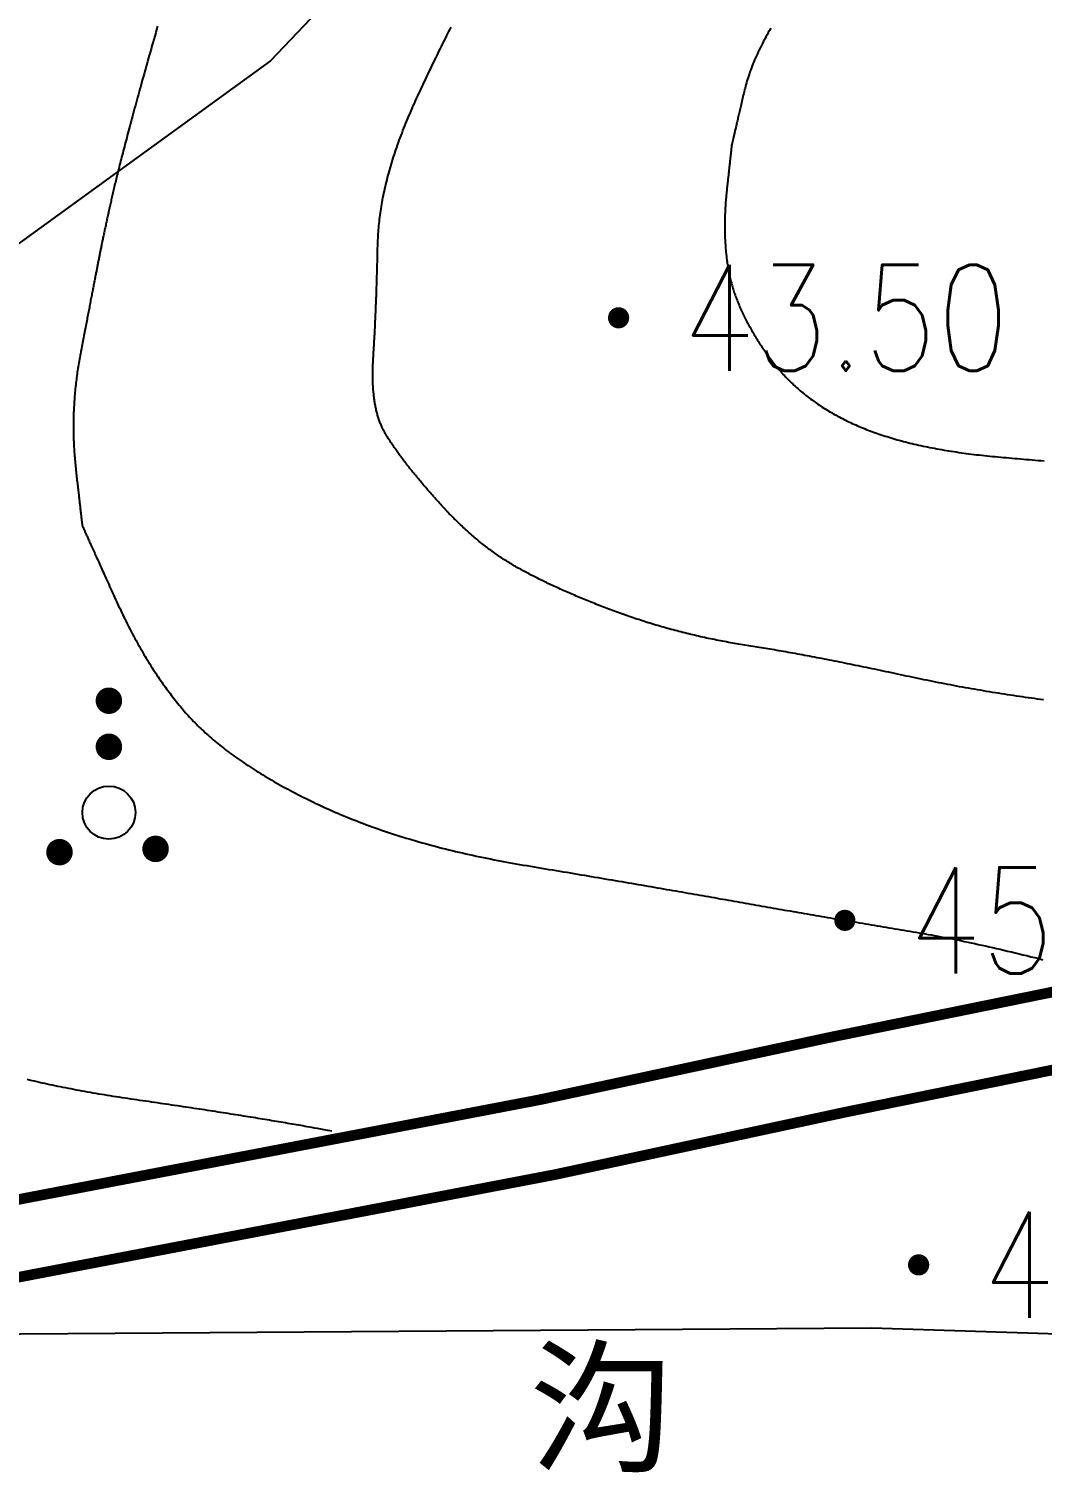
# Model space of a CAD drawing. Extents: x 39624947 to 39626627, y 3418539 to 3418836.
# Drawn here: x 39625981.58 to 39626000.69, y 3418722.41 to 3418749.67 of the extents above; entities that cross this region are included whole.
import ezdxf
from ezdxf.enums import TextEntityAlignment as Align

# ---------------------------------------------------------------- set-up
doc = ezdxf.new("R2010")
doc.units = 0
doc.layers.get('0').update_dxf_attribs({"linetype": 'CONTINUOUS'})
for name, color, linetype in [('DLSS', 4, 'CONTINUOUS'), ('GCD', 7, 'CONTINUOUS'), ('PUB_WALL', 9, 'CONTINUOUS')]:
    doc.layers.add(name, color=color, linetype=linetype)
doc.styles.add('HZ', font='rs.shx', dxfattribs={"width": 0.8, "bigfont": 'hztxt.shx'})
doc.styles.add('等线体', font='simhei.ttf')

# ---------------------------------------------------------------- blocks, each defined once
blk = doc.blocks.new('GC160')
at = {"const_width": 0.25}
for points in [[(1.584, 3.353, 1), (1.834, 3.353, 1)], [(1.584, 2.484, 1), (1.834, 2.484, 1)], [(0.652, 0.496, 1), (0.902, 0.496, 1)], [(2.464, 0.558, 1), (2.714, 0.558, 1)]]:
    blk.add_lwpolyline(points, format="xyb", close=True, dxfattribs=at)
blk.add_circle((1.709, 1.242), 0.5)
blk = doc.blocks.new('GC200')
at = {"linetype": 'Continuous', "const_width": 0.2, "flags": 128}
blk.add_lwpolyline([(-0.1, 0, 1), (0.1, 0, 1)], format="xyb", close=True, dxfattribs=at)
blk = doc.blocks.new('111133333777777')
at = {"layer": 'GCD', "linetype": 'Continuous'}
blk.add_lwpolyline([(39623353.772, 3418717.391), (39623334.155, 3418717.254), (39623331.952, 3418716.497), (39623331.608, 3418715.259), (39623332.102, 3418714.634), (39623336.307, 3418714.413), (39623354.364, 3418714.413), (39623365.131, 3418714.433), (39623366.639, 3418714.533), (39623367.09, 3418715.499), (39623366.349, 3418716.111), (39623365.253, 3418717.013), (39623363.577, 3418717.077)], close=True, dxfattribs=at)
at = {"layer": 'PUB_WALL', "color": 252, "ltscale": 0.01}
for points, elevation in [([(39623351.875, 3418741.911), (39623351.851, 3418741.869), (39623351.827, 3418741.827), (39623351.804, 3418741.786), (39623351.781, 3418741.745), (39623351.759, 3418741.704), (39623351.738, 3418741.664), (39623351.717, 3418741.623), (39623351.697, 3418741.583), (39623351.677, 3418741.544), (39623351.657, 3418741.504), (39623351.639, 3418741.465), (39623351.621, 3418741.427), (39623351.603, 3418741.388), (39623351.586, 3418741.35), (39623351.569, 3418741.312), (39623351.554, 3418741.274), (39623351.538, 3418741.237), (39623351.523, 3418741.2), (39623351.509, 3418741.163), (39623351.496, 3418741.127), (39623351.482, 3418741.09), (39623351.47, 3418741.054), (39623351.458, 3418741.019), (39623351.446, 3418740.984), (39623351.436, 3418740.948), (39623351.425, 3418740.914), (39623351.415, 3418740.879), (39623351.406, 3418740.845), (39623351.397, 3418740.812), (39623351.388, 3418740.778), (39623351.379, 3418740.746), (39623351.371, 3418740.713), (39623351.363, 3418740.681), (39623351.356, 3418740.65), (39623351.349, 3418740.619), (39623351.342, 3418740.588), (39623351.335, 3418740.558), (39623351.328, 3418740.528), (39623351.321, 3418740.499), (39623351.314, 3418740.471), (39623351.308, 3418740.443), (39623351.302, 3418740.415), (39623351.295, 3418740.389), (39623351.289, 3418740.362), (39623351.283, 3418740.336), (39623351.277, 3418740.311), (39623351.271, 3418740.286), (39623351.266, 3418740.262), (39623351.26, 3418740.238), (39623351.255, 3418740.215), (39623351.25, 3418740.192), (39623351.244, 3418740.17), (39623351.239, 3418740.148), (39623351.234, 3418740.127), (39623351.23, 3418740.106), (39623351.225, 3418740.086), (39623351.22, 3418740.066), (39623351.216, 3418740.047), (39623351.212, 3418740.029), (39623351.207, 3418740.011), (39623351.203, 3418739.993), (39623351.199, 3418739.976), (39623351.196, 3418739.96), (39623351.192, 3418739.944), (39623351.188, 3418739.928), (39623351.185, 3418739.913), (39623351.182, 3418739.899), (39623351.178, 3418739.885), (39623351.175, 3418739.872), (39623351.172, 3418739.859), (39623351.169, 3418739.847), (39623351.167, 3418739.835), (39623351.164, 3418739.824), (39623351.162, 3418739.813), (39623351.159, 3418739.803), (39623351.157, 3418739.793), (39623351.155, 3418739.784), (39623351.153, 3418739.775), (39623351.151, 3418739.767), (39623351.149, 3418739.76), (39623351.147, 3418739.753), (39623351.146, 3418739.746), (39623351.145, 3418739.74), (39623351.143, 3418739.735), (39623351.142, 3418739.73), (39623351.141, 3418739.725), (39623351.14, 3418739.721), (39623351.139, 3418739.718), (39623351.139, 3418739.715), (39623351.138, 3418739.713), (39623351.138, 3418739.711), (39623351.137, 3418739.709), (39623351.137, 3418739.707), (39623351.137, 3418739.705), (39623351.136, 3418739.703), (39623351.136, 3418739.701), (39623351.136, 3418739.699), (39623351.136, 3418739.698), (39623351.135, 3418739.696), (39623351.135, 3418739.693), (39623351.135, 3418739.691), (39623351.134, 3418739.687), (39623351.134, 3418739.684), (39623351.134, 3418739.68), (39623351.133, 3418739.675), (39623351.133, 3418739.671), (39623351.132, 3418739.665), (39623351.131, 3418739.66), (39623351.131, 3418739.654), (39623351.13, 3418739.647), (39623351.129, 3418739.64), (39623351.128, 3418739.633), (39623351.128, 3418739.625), (39623351.127, 3418739.617), (39623351.126, 3418739.608), (39623351.125, 3418739.599), (39623351.124, 3418739.59), (39623351.123, 3418739.58), (39623351.122, 3418739.569), (39623351.12, 3418739.559), (39623351.119, 3418739.548), (39623351.118, 3418739.536), (39623351.117, 3418739.524), (39623351.115, 3418739.512), (39623351.114, 3418739.499), (39623351.112, 3418739.485), (39623351.111, 3418739.472), (39623351.109, 3418739.458), (39623351.108, 3418739.443), (39623351.106, 3418739.428), (39623351.104, 3418739.413), (39623351.103, 3418739.397), (39623351.101, 3418739.381), (39623351.099, 3418739.364), (39623351.097, 3418739.347), (39623351.095, 3418739.33), (39623351.093, 3418739.312), (39623351.091, 3418739.293), (39623351.089, 3418739.275), (39623351.087, 3418739.256), (39623351.085, 3418739.236), (39623351.083, 3418739.216), (39623351.081, 3418739.196), (39623351.079, 3418739.175), (39623351.076, 3418739.154), (39623351.074, 3418739.132), (39623351.071, 3418739.11), (39623351.069, 3418739.087), (39623351.067, 3418739.064), (39623351.064, 3418739.041), (39623351.061, 3418739.017), (39623351.059, 3418738.993), (39623351.056, 3418738.968), (39623351.053, 3418738.943), (39623351.051, 3418738.918), (39623351.048, 3418738.892), (39623351.045, 3418738.867), (39623351.043, 3418738.841), (39623351.04, 3418738.815), (39623351.037, 3418738.789), (39623351.035, 3418738.762), (39623351.032, 3418738.736), (39623351.03, 3418738.709), (39623351.028, 3418738.683), (39623351.025, 3418738.656), (39623351.023, 3418738.63), (39623351.021, 3418738.604), (39623351.02, 3418738.577), (39623351.018, 3418738.551), (39623351.016, 3418738.525), (39623351.015, 3418738.499), (39623351.013, 3418738.473), (39623351.012, 3418738.448), (39623351.011, 3418738.422), (39623351.01, 3418738.396), (39623351.009, 3418738.371), (39623351.008, 3418738.345), (39623351.007, 3418738.32), (39623351.007, 3418738.294), (39623351.006, 3418738.269), (39623351.006, 3418738.244), (39623351.006, 3418738.219), (39623351.005, 3418738.194), (39623351.005, 3418738.169), (39623351.005, 3418738.144), (39623351.006, 3418738.119), (39623351.006, 3418738.094), (39623351.006, 3418738.07), (39623351.007, 3418738.045), (39623351.008, 3418738.021), (39623351.008, 3418737.996), (39623351.009, 3418737.972), (39623351.01, 3418737.948), (39623351.011, 3418737.924), (39623351.012, 3418737.9), (39623351.014, 3418737.876), (39623351.015, 3418737.852), (39623351.017, 3418737.828), (39623351.018, 3418737.804), (39623351.02, 3418737.78), (39623351.022, 3418737.757), (39623351.024, 3418737.733), (39623351.026, 3418737.71), (39623351.029, 3418737.686), (39623351.031, 3418737.663), (39623351.033, 3418737.64), (39623351.036, 3418737.616), (39623351.039, 3418737.593), (39623351.041, 3418737.57), (39623351.044, 3418737.547), (39623351.047, 3418737.525), (39623351.051, 3418737.502), (39623351.054, 3418737.479), (39623351.057, 3418737.456), (39623351.061, 3418737.434), (39623351.064, 3418737.411), (39623351.068, 3418737.389), (39623351.072, 3418737.367), (39623351.076, 3418737.345), (39623351.08, 3418737.322), (39623351.084, 3418737.3), (39623351.089, 3418737.278), (39623351.093, 3418737.256), (39623351.098, 3418737.233), (39623351.103, 3418737.211), (39623351.108, 3418737.189), (39623351.114, 3418737.167), (39623351.119, 3418737.144), (39623351.125, 3418737.122), (39623351.131, 3418737.1), (39623351.137, 3418737.077), (39623351.144, 3418737.055), (39623351.15, 3418737.032), (39623351.157, 3418737.009), (39623351.164, 3418736.987), (39623351.171, 3418736.964), (39623351.179, 3418736.941), (39623351.187, 3418736.918), (39623351.194, 3418736.895), (39623351.203, 3418736.872), (39623351.211, 3418736.849), (39623351.22, 3418736.826), (39623351.228, 3418736.803), (39623351.237, 3418736.779), (39623351.247, 3418736.756), (39623351.256, 3418736.733), (39623351.266, 3418736.709), (39623351.276, 3418736.686), (39623351.286, 3418736.662), (39623351.296, 3418736.639), (39623351.307, 3418736.615), (39623351.317, 3418736.591), (39623351.328, 3418736.567), (39623351.34, 3418736.543), (39623351.351, 3418736.519), (39623351.363, 3418736.495), (39623351.374, 3418736.471), (39623351.387, 3418736.447), (39623351.399, 3418736.423), (39623351.411, 3418736.399), (39623351.424, 3418736.374), (39623351.437, 3418736.35), (39623351.45, 3418736.326), (39623351.463, 3418736.301), (39623351.477, 3418736.277), (39623351.491, 3418736.252), (39623351.505, 3418736.227), (39623351.519, 3418736.203), (39623351.534, 3418736.178), (39623351.548, 3418736.153), (39623351.563, 3418736.128), (39623351.578, 3418736.103), (39623351.594, 3418736.078), (39623351.609, 3418736.053), (39623351.625, 3418736.028), (39623351.641, 3418736.003), (39623351.657, 3418735.977), (39623351.673, 3418735.952), (39623351.69, 3418735.927), (39623351.707, 3418735.901), (39623351.724, 3418735.876), (39623351.741, 3418735.85), (39623351.759, 3418735.824), (39623351.777, 3418735.799), (39623351.794, 3418735.773), (39623351.813, 3418735.748), (39623351.831, 3418735.723), (39623351.849, 3418735.697), (39623351.868, 3418735.672), (39623351.887, 3418735.647), (39623351.906, 3418735.622), (39623351.926, 3418735.597), (39623351.946, 3418735.572), (39623351.965, 3418735.548), (39623351.985, 3418735.523), (39623352.006, 3418735.499), (39623352.026, 3418735.475), (39623352.047, 3418735.451), (39623352.068, 3418735.428), (39623352.089, 3418735.404), (39623352.11, 3418735.381), (39623352.132, 3418735.358), (39623352.153, 3418735.335), (39623352.175, 3418735.312), (39623352.197, 3418735.289), (39623352.22, 3418735.267), (39623352.242, 3418735.245), (39623352.265, 3418735.223), (39623352.288, 3418735.201), (39623352.311, 3418735.179), (39623352.335, 3418735.157), (39623352.358, 3418735.136), (39623352.382, 3418735.115), (39623352.406, 3418735.094), (39623352.43, 3418735.073), (39623352.455, 3418735.052), (39623352.479, 3418735.032), (39623352.504, 3418735.012), (39623352.529, 3418734.991), (39623352.555, 3418734.972), (39623352.58, 3418734.952), (39623352.606, 3418734.932), (39623352.632, 3418734.913), (39623352.658, 3418734.893), (39623352.684, 3418734.874), (39623352.711, 3418734.856), (39623352.737, 3418734.837), (39623352.764, 3418734.818), (39623352.791, 3418734.8), (39623352.819, 3418734.782), (39623352.846, 3418734.764), (39623352.874, 3418734.746), (39623352.902, 3418734.728), (39623352.93, 3418734.711), (39623352.959, 3418734.693), (39623352.987, 3418734.676), (39623353.016, 3418734.659), (39623353.045, 3418734.643), (39623353.075, 3418734.626), (39623353.104, 3418734.61), (39623353.134, 3418734.593), (39623353.164, 3418734.577), (39623353.194, 3418734.561), (39623353.224, 3418734.546), (39623353.255, 3418734.53), (39623353.285, 3418734.515), (39623353.316, 3418734.5), (39623353.347, 3418734.485), (39623353.379, 3418734.47), (39623353.411, 3418734.455), (39623353.443, 3418734.44), (39623353.475, 3418734.426), (39623353.507, 3418734.412), (39623353.54, 3418734.398), (39623353.573, 3418734.384), (39623353.606, 3418734.37), (39623353.64, 3418734.357), (39623353.674, 3418734.343), (39623353.708, 3418734.33), (39623353.743, 3418734.317), (39623353.778, 3418734.304), (39623353.813, 3418734.291), (39623353.848, 3418734.278), (39623353.884, 3418734.266), (39623353.92, 3418734.253), (39623353.956, 3418734.241), (39623353.993, 3418734.229), (39623354.03, 3418734.217), (39623354.067, 3418734.206), (39623354.105, 3418734.194), (39623354.142, 3418734.183), (39623354.181, 3418734.171), (39623354.219, 3418734.16), (39623354.258, 3418734.149), (39623354.297, 3418734.138), (39623354.336, 3418734.128), (39623354.376, 3418734.117), (39623354.416, 3418734.107), (39623354.456, 3418734.097), (39623354.497, 3418734.086), (39623354.538, 3418734.077), (39623354.579, 3418734.067), (39623354.62, 3418734.057), (39623354.662, 3418734.048), (39623354.704, 3418734.038), (39623354.746, 3418734.029), (39623354.789, 3418734.02), (39623354.832, 3418734.011), (39623354.875, 3418734.003), (39623354.919, 3418733.994), (39623354.963, 3418733.986), (39623355.007, 3418733.978), (39623355.051, 3418733.969), (39623355.096, 3418733.962), (39623355.141, 3418733.954), (39623355.187, 3418733.946), (39623355.232, 3418733.939), (39623355.278, 3418733.931), (39623355.325, 3418733.924), (39623355.371, 3418733.917), (39623355.418, 3418733.91), (39623355.465, 3418733.904), (39623355.513, 3418733.897), (39623355.561, 3418733.891), (39623355.609, 3418733.884), (39623355.657, 3418733.878), (39623355.706, 3418733.872), (39623355.755, 3418733.866), (39623355.804, 3418733.861), (39623355.854, 3418733.855), (39623355.904, 3418733.85), (39623355.954, 3418733.845), (39623356.004, 3418733.839), (39623356.055, 3418733.834), (39623356.106, 3418733.829), (39623356.158, 3418733.824), (39623356.21, 3418733.82), (39623356.262, 3418733.815), (39623356.314, 3418733.81), (39623356.367, 3418733.805), (39623356.42, 3418733.801), (39623356.474, 3418733.796), (39623356.528, 3418733.791), (39623356.582, 3418733.787), (39623356.637, 3418733.782), (39623356.691, 3418733.777), (39623356.747, 3418733.773), (39623356.802, 3418733.768), (39623356.858, 3418733.764), (39623356.914, 3418733.759), (39623356.971, 3418733.755), (39623357.028, 3418733.75)], 43), ([(39623376, 3418741.587), (39623370.731, 3418738.895), (39623364.894, 3418738.578), (39623361.071, 3418737.144), (39623358.673, 3418744.58), (39623356.432, 3418748.613), (39623353.815, 3418748.942), (39623351.358, 3418750.67), (39623342.439, 3418741.296), (39623327.952, 3418730.783), (39623328.738, 3418725.369), (39623330.273, 3418722.417), (39623325.046, 3418718.565)], 51.487)]:
    blk.add_lwpolyline(points, dxfattribs=dict(at, elevation=elevation))
for points in [[(39623357.019, 3418729.241), (39623356.962, 3418729.249), (39623356.905, 3418729.256), (39623356.848, 3418729.264), (39623356.791, 3418729.272), (39623356.734, 3418729.28), (39623356.677, 3418729.288), (39623356.621, 3418729.296), (39623356.564, 3418729.304), (39623356.507, 3418729.313), (39623356.45, 3418729.321), (39623356.394, 3418729.33), (39623356.337, 3418729.338), (39623356.28, 3418729.347), (39623356.224, 3418729.356), (39623356.167, 3418729.365), (39623356.111, 3418729.374), (39623356.054, 3418729.383), (39623355.998, 3418729.392), (39623355.941, 3418729.402), (39623355.885, 3418729.411), (39623355.828, 3418729.421), (39623355.772, 3418729.43), (39623355.716, 3418729.44), (39623355.659, 3418729.45), (39623355.603, 3418729.46), (39623355.547, 3418729.47), (39623355.491, 3418729.48), (39623355.434, 3418729.49), (39623355.378, 3418729.501), (39623355.322, 3418729.511), (39623355.266, 3418729.522), (39623355.21, 3418729.532), (39623355.154, 3418729.543), (39623355.098, 3418729.554), (39623355.042, 3418729.565), (39623354.986, 3418729.576), (39623354.93, 3418729.587), (39623354.875, 3418729.598), (39623354.819, 3418729.61), (39623354.763, 3418729.621), (39623354.707, 3418729.633), (39623354.652, 3418729.644), (39623354.596, 3418729.656), (39623354.54, 3418729.668), (39623354.485, 3418729.679), (39623354.43, 3418729.691), (39623354.375, 3418729.703), (39623354.32, 3418729.714), (39623354.265, 3418729.726), (39623354.211, 3418729.738), (39623354.156, 3418729.75), (39623354.102, 3418729.761), (39623354.048, 3418729.773), (39623353.995, 3418729.784), (39623353.942, 3418729.795), (39623353.889, 3418729.806), (39623353.836, 3418729.818), (39623353.783, 3418729.829), (39623353.731, 3418729.839), (39623353.679, 3418729.85), (39623353.627, 3418729.861), (39623353.576, 3418729.872), (39623353.525, 3418729.882), (39623353.474, 3418729.892), (39623353.423, 3418729.903), (39623353.373, 3418729.913), (39623353.323, 3418729.923), (39623353.273, 3418729.933), (39623353.223, 3418729.943), (39623353.174, 3418729.953), (39623353.125, 3418729.963), (39623353.076, 3418729.972), (39623353.028, 3418729.982), (39623352.98, 3418729.991), (39623352.932, 3418730.001), (39623352.884, 3418730.01), (39623352.837, 3418730.019), (39623352.79, 3418730.028), (39623352.743, 3418730.037), (39623352.696, 3418730.046), (39623352.65, 3418730.055), (39623352.604, 3418730.063), (39623352.558, 3418730.072), (39623352.512, 3418730.08), (39623352.467, 3418730.089), (39623352.422, 3418730.097), (39623352.377, 3418730.105), (39623352.333, 3418730.113), (39623352.289, 3418730.121), (39623352.245, 3418730.129), (39623352.201, 3418730.137), (39623352.158, 3418730.145), (39623352.115, 3418730.152), (39623352.072, 3418730.16), (39623352.029, 3418730.167), (39623351.987, 3418730.175), (39623351.945, 3418730.182), (39623351.903, 3418730.189), (39623351.861, 3418730.196), (39623351.82, 3418730.203), (39623351.779, 3418730.21), (39623351.738, 3418730.217), (39623351.698, 3418730.223), (39623351.658, 3418730.23), (39623351.618, 3418730.236), (39623351.578, 3418730.243), (39623351.539, 3418730.249), (39623351.5, 3418730.255), (39623351.46, 3418730.262), (39623351.422, 3418730.268), (39623351.383, 3418730.274), (39623351.344, 3418730.281), (39623351.306, 3418730.287), (39623351.267, 3418730.293), (39623351.229, 3418730.3), (39623351.191, 3418730.306), (39623351.153, 3418730.313), (39623351.115, 3418730.32), (39623351.077, 3418730.326), (39623351.039, 3418730.333), (39623351.001, 3418730.34), (39623350.963, 3418730.347), (39623350.925, 3418730.355), (39623350.887, 3418730.362), (39623350.85, 3418730.369), (39623350.812, 3418730.377), (39623350.774, 3418730.385), (39623350.737, 3418730.393), (39623350.699, 3418730.4), (39623350.662, 3418730.408), (39623350.625, 3418730.416), (39623350.587, 3418730.425), (39623350.55, 3418730.433), (39623350.513, 3418730.441), (39623350.476, 3418730.45), (39623350.438, 3418730.459), (39623350.401, 3418730.467), (39623350.364, 3418730.476), (39623350.327, 3418730.485), (39623350.29, 3418730.494), (39623350.253, 3418730.503), (39623350.217, 3418730.512), (39623350.18, 3418730.522), (39623350.143, 3418730.531), (39623350.106, 3418730.541), (39623350.07, 3418730.551), (39623350.033, 3418730.56), (39623349.997, 3418730.57), (39623349.96, 3418730.58), (39623349.924, 3418730.59), (39623349.887, 3418730.601), (39623349.851, 3418730.611), (39623349.815, 3418730.621), (39623349.779, 3418730.632), (39623349.742, 3418730.642), (39623349.706, 3418730.653), (39623349.67, 3418730.664), (39623349.634, 3418730.675), (39623349.598, 3418730.686), (39623349.562, 3418730.697), (39623349.526, 3418730.708), (39623349.491, 3418730.72), (39623349.455, 3418730.731), (39623349.419, 3418730.743), (39623349.383, 3418730.755), (39623349.348, 3418730.766), (39623349.312, 3418730.778), (39623349.277, 3418730.79), (39623349.241, 3418730.802), (39623349.206, 3418730.815), (39623349.17, 3418730.827), (39623349.135, 3418730.839), (39623349.1, 3418730.852), (39623349.065, 3418730.864), (39623349.03, 3418730.877), (39623348.995, 3418730.889), (39623348.961, 3418730.902), (39623348.926, 3418730.915), (39623348.892, 3418730.927), (39623348.857, 3418730.94), (39623348.823, 3418730.953), (39623348.789, 3418730.966), (39623348.755, 3418730.979), (39623348.722, 3418730.992), (39623348.688, 3418731.004), (39623348.655, 3418731.017), (39623348.622, 3418731.03), (39623348.589, 3418731.043), (39623348.556, 3418731.056), (39623348.523, 3418731.069), (39623348.49, 3418731.082), (39623348.458, 3418731.095), (39623348.426, 3418731.108), (39623348.394, 3418731.121), (39623348.362, 3418731.134), (39623348.33, 3418731.147), (39623348.298, 3418731.16), (39623348.267, 3418731.173), (39623348.236, 3418731.187), (39623348.205, 3418731.2), (39623348.174, 3418731.213), (39623348.143, 3418731.226), (39623348.112, 3418731.239), (39623348.082, 3418731.252), (39623348.051, 3418731.266), (39623348.021, 3418731.279), (39623347.991, 3418731.292), (39623347.961, 3418731.305), (39623347.931, 3418731.319), (39623347.902, 3418731.332), (39623347.873, 3418731.345), (39623347.843, 3418731.359), (39623347.814, 3418731.372), (39623347.785, 3418731.385), (39623347.757, 3418731.399), (39623347.728, 3418731.412), (39623347.7, 3418731.426), (39623347.671, 3418731.439), (39623347.643, 3418731.453), (39623347.615, 3418731.466), (39623347.587, 3418731.48), (39623347.56, 3418731.493), (39623347.532, 3418731.507), (39623347.505, 3418731.52), (39623347.478, 3418731.534), (39623347.451, 3418731.547), (39623347.424, 3418731.561), (39623347.397, 3418731.575), (39623347.371, 3418731.588), (39623347.344, 3418731.602), (39623347.318, 3418731.616), (39623347.292, 3418731.629), (39623347.266, 3418731.643), (39623347.24, 3418731.657), (39623347.215, 3418731.671), (39623347.189, 3418731.684), (39623347.164, 3418731.698), (39623347.139, 3418731.713), (39623347.113, 3418731.727), (39623347.088, 3418731.741), (39623347.063, 3418731.755), (39623347.038, 3418731.77), (39623347.013, 3418731.785), (39623346.989, 3418731.799), (39623346.964, 3418731.814), (39623346.939, 3418731.83), (39623346.914, 3418731.845), (39623346.89, 3418731.861), (39623346.865, 3418731.876), (39623346.84, 3418731.892), (39623346.816, 3418731.908), (39623346.791, 3418731.925), (39623346.766, 3418731.941), (39623346.742, 3418731.958), (39623346.717, 3418731.975), (39623346.693, 3418731.992), (39623346.669, 3418732.009), (39623346.644, 3418732.026), (39623346.62, 3418732.044), (39623346.596, 3418732.062), (39623346.571, 3418732.08), (39623346.547, 3418732.098), (39623346.523, 3418732.116), (39623346.499, 3418732.135), (39623346.475, 3418732.154), (39623346.45, 3418732.173), (39623346.426, 3418732.192), (39623346.402, 3418732.211), (39623346.378, 3418732.23), (39623346.354, 3418732.25), (39623346.33, 3418732.27), (39623346.306, 3418732.29), (39623346.283, 3418732.31), (39623346.259, 3418732.331), (39623346.235, 3418732.351), (39623346.211, 3418732.372), (39623346.187, 3418732.393), (39623346.164, 3418732.414), (39623346.14, 3418732.435), (39623346.116, 3418732.457), (39623346.093, 3418732.478), (39623346.069, 3418732.5), (39623346.046, 3418732.522), (39623346.022, 3418732.545), (39623345.999, 3418732.567), (39623345.975, 3418732.59), (39623345.952, 3418732.613), (39623345.928, 3418732.636), (39623345.905, 3418732.659), (39623345.882, 3418732.682), (39623345.858, 3418732.706), (39623345.835, 3418732.729), (39623345.812, 3418732.753), (39623345.789, 3418732.777), (39623345.766, 3418732.802), (39623345.742, 3418732.826), (39623345.719, 3418732.851), (39623345.696, 3418732.876), (39623345.673, 3418732.901), (39623345.65, 3418732.926), (39623345.628, 3418732.951), (39623345.605, 3418732.976), (39623345.583, 3418733.001), (39623345.56, 3418733.026), (39623345.538, 3418733.051), (39623345.516, 3418733.076), (39623345.494, 3418733.101), (39623345.472, 3418733.125), (39623345.451, 3418733.15), (39623345.43, 3418733.174), (39623345.409, 3418733.199), (39623345.388, 3418733.223), (39623345.367, 3418733.247), (39623345.347, 3418733.271), (39623345.327, 3418733.294), (39623345.307, 3418733.318), (39623345.287, 3418733.341), (39623345.268, 3418733.364), (39623345.249, 3418733.387), (39623345.23, 3418733.41), (39623345.211, 3418733.432), (39623345.192, 3418733.455), (39623345.174, 3418733.477), (39623345.156, 3418733.499), (39623345.138, 3418733.521), (39623345.12, 3418733.543), (39623345.103, 3418733.565), (39623345.086, 3418733.586), (39623345.069, 3418733.608), (39623345.052, 3418733.629), (39623345.035, 3418733.65), (39623345.019, 3418733.671), (39623345.003, 3418733.691), (39623344.987, 3418733.712), (39623344.971, 3418733.732), (39623344.956, 3418733.752), (39623344.941, 3418733.772), (39623344.926, 3418733.792), (39623344.911, 3418733.812), (39623344.896, 3418733.831), (39623344.882, 3418733.851), (39623344.868, 3418733.87), (39623344.854, 3418733.889), (39623344.84, 3418733.908), (39623344.827, 3418733.926), (39623344.814, 3418733.945), (39623344.801, 3418733.963), (39623344.788, 3418733.981), (39623344.775, 3418733.999), (39623344.763, 3418734.017), (39623344.751, 3418734.035), (39623344.739, 3418734.052), (39623344.727, 3418734.07), (39623344.716, 3418734.087), (39623344.705, 3418734.104), (39623344.694, 3418734.121), (39623344.683, 3418734.138), (39623344.672, 3418734.154), (39623344.662, 3418734.17), (39623344.652, 3418734.187), (39623344.642, 3418734.203), (39623344.632, 3418734.219), (39623344.623, 3418734.234), (39623344.614, 3418734.25), (39623344.604, 3418734.266), (39623344.596, 3418734.282), (39623344.587, 3418734.298), (39623344.578, 3418734.314), (39623344.57, 3418734.33), (39623344.562, 3418734.346), (39623344.554, 3418734.362), (39623344.546, 3418734.378), (39623344.539, 3418734.395), (39623344.531, 3418734.411), (39623344.524, 3418734.428), (39623344.517, 3418734.446), (39623344.51, 3418734.463), (39623344.503, 3418734.48), (39623344.497, 3418734.498), (39623344.49, 3418734.516), (39623344.484, 3418734.535), (39623344.478, 3418734.553), (39623344.472, 3418734.572), (39623344.466, 3418734.591), (39623344.461, 3418734.61), (39623344.455, 3418734.629), (39623344.45, 3418734.648), (39623344.445, 3418734.668), (39623344.44, 3418734.688), (39623344.435, 3418734.708), (39623344.431, 3418734.729), (39623344.426, 3418734.749), (39623344.422, 3418734.77), (39623344.418, 3418734.791), (39623344.414, 3418734.812), (39623344.41, 3418734.834), (39623344.406, 3418734.855), (39623344.403, 3418734.877), (39623344.4, 3418734.899), (39623344.396, 3418734.922), (39623344.394, 3418734.944), (39623344.391, 3418734.967), (39623344.388, 3418734.99), (39623344.386, 3418735.013), (39623344.383, 3418735.036), (39623344.381, 3418735.06), (39623344.379, 3418735.084), (39623344.377, 3418735.108), (39623344.376, 3418735.132), (39623344.374, 3418735.156), (39623344.373, 3418735.181), (39623344.372, 3418735.206), (39623344.371, 3418735.231), (39623344.37, 3418735.256), (39623344.369, 3418735.282), (39623344.369, 3418735.307), (39623344.369, 3418735.333), (39623344.368, 3418735.359), (39623344.368, 3418735.386), (39623344.369, 3418735.412), (39623344.369, 3418735.439), (39623344.369, 3418735.466), (39623344.37, 3418735.493), (39623344.371, 3418735.521), (39623344.372, 3418735.548), (39623344.373, 3418735.576), (39623344.374, 3418735.604), (39623344.376, 3418735.632), (39623344.377, 3418735.661), (39623344.379, 3418735.689), (39623344.38, 3418735.718), (39623344.382, 3418735.747), (39623344.384, 3418735.776), (39623344.385, 3418735.806), (39623344.387, 3418735.835), (39623344.389, 3418735.865), (39623344.391, 3418735.894), (39623344.393, 3418735.924), (39623344.394, 3418735.954), (39623344.396, 3418735.985), (39623344.398, 3418736.015), (39623344.4, 3418736.046), (39623344.401, 3418736.076), (39623344.403, 3418736.107), (39623344.405, 3418736.138), (39623344.406, 3418736.169), (39623344.408, 3418736.2), (39623344.409, 3418736.232), (39623344.411, 3418736.263), (39623344.412, 3418736.295), (39623344.414, 3418736.327), (39623344.415, 3418736.359), (39623344.417, 3418736.391), (39623344.418, 3418736.423), (39623344.42, 3418736.456), (39623344.421, 3418736.488), (39623344.423, 3418736.521), (39623344.424, 3418736.554), (39623344.425, 3418736.587), (39623344.427, 3418736.62), (39623344.428, 3418736.653), (39623344.429, 3418736.687), (39623344.431, 3418736.72), (39623344.432, 3418736.754), (39623344.433, 3418736.788), (39623344.435, 3418736.822), (39623344.436, 3418736.856), (39623344.437, 3418736.891), (39623344.438, 3418736.925), (39623344.439, 3418736.96), (39623344.44, 3418736.995), (39623344.442, 3418737.029), (39623344.443, 3418737.065), (39623344.444, 3418737.1), (39623344.445, 3418737.135), (39623344.446, 3418737.171), (39623344.447, 3418737.206), (39623344.448, 3418737.242), (39623344.449, 3418737.278), (39623344.45, 3418737.314), (39623344.451, 3418737.351), (39623344.452, 3418737.387), (39623344.453, 3418737.424), (39623344.454, 3418737.46), (39623344.455, 3418737.497), (39623344.455, 3418737.534), (39623344.456, 3418737.571), (39623344.457, 3418737.609), (39623344.458, 3418737.646), (39623344.459, 3418737.684), (39623344.46, 3418737.721), (39623344.461, 3418737.759), (39623344.462, 3418737.797), (39623344.463, 3418737.835), (39623344.465, 3418737.874), (39623344.466, 3418737.912), (39623344.468, 3418737.951), (39623344.47, 3418737.99), (39623344.472, 3418738.029), (39623344.475, 3418738.068), (39623344.478, 3418738.107), (39623344.481, 3418738.146), (39623344.485, 3418738.186), (39623344.488, 3418738.226), (39623344.493, 3418738.265), (39623344.497, 3418738.305), (39623344.502, 3418738.345), (39623344.507, 3418738.386), (39623344.513, 3418738.426), (39623344.519, 3418738.467), (39623344.525, 3418738.507), (39623344.532, 3418738.548), (39623344.539, 3418738.589), (39623344.546, 3418738.63), (39623344.554, 3418738.672), (39623344.561, 3418738.713), (39623344.57, 3418738.755), (39623344.578, 3418738.796), (39623344.587, 3418738.838), (39623344.597, 3418738.88), (39623344.606, 3418738.922), (39623344.616, 3418738.965), (39623344.626, 3418739.007), (39623344.637, 3418739.05), (39623344.648, 3418739.093), (39623344.659, 3418739.136), (39623344.671, 3418739.179), (39623344.683, 3418739.222), (39623344.695, 3418739.265), (39623344.708, 3418739.309), (39623344.721, 3418739.352), (39623344.734, 3418739.396), (39623344.748, 3418739.44), (39623344.762, 3418739.484), (39623344.776, 3418739.528), (39623344.791, 3418739.573), (39623344.806, 3418739.617), (39623344.821, 3418739.662), (39623344.837, 3418739.707), (39623344.853, 3418739.752), (39623344.869, 3418739.797), (39623344.886, 3418739.842), (39623344.903, 3418739.888), (39623344.92, 3418739.933), (39623344.938, 3418739.979), (39623344.956, 3418740.025), (39623344.974, 3418740.071), (39623344.993, 3418740.117), (39623345.012, 3418740.164), (39623345.031, 3418740.21), (39623345.051, 3418740.257), (39623345.071, 3418740.303), (39623345.091, 3418740.35), (39623345.112, 3418740.397), (39623345.133, 3418740.444), (39623345.154, 3418740.491), (39623345.175, 3418740.538), (39623345.196, 3418740.585), (39623345.218, 3418740.632), (39623345.239, 3418740.679), (39623345.261, 3418740.726), (39623345.283, 3418740.772), (39623345.305, 3418740.819), (39623345.327, 3418740.865), (39623345.348, 3418740.911), (39623345.37, 3418740.957), (39623345.391, 3418741.002), (39623345.413, 3418741.047), (39623345.434, 3418741.092), (39623345.456, 3418741.136), (39623345.477, 3418741.181), (39623345.498, 3418741.225), (39623345.519, 3418741.268), (39623345.54, 3418741.312), (39623345.561, 3418741.355), (39623345.582, 3418741.398), (39623345.603, 3418741.44), (39623345.623, 3418741.483), (39623345.644, 3418741.525), (39623345.664, 3418741.567), (39623345.685, 3418741.608), (39623345.705, 3418741.649), (39623345.725, 3418741.69), (39623345.746, 3418741.731), (39623345.766, 3418741.771), (39623345.786, 3418741.811), (39623345.806, 3418741.851), (39623345.826, 3418741.891), (39623345.846, 3418741.93)], [(39623340.312, 3418741.947), (39623340.293, 3418741.884), (39623340.275, 3418741.822), (39623340.257, 3418741.76), (39623340.24, 3418741.698), (39623340.222, 3418741.637), (39623340.205, 3418741.576), (39623340.187, 3418741.514), (39623340.17, 3418741.453), (39623340.153, 3418741.393), (39623340.136, 3418741.333), (39623340.119, 3418741.274), (39623340.103, 3418741.215), (39623340.087, 3418741.157), (39623340.071, 3418741.099), (39623340.055, 3418741.042), (39623340.039, 3418740.985), (39623340.023, 3418740.93), (39623340.008, 3418740.874), (39623339.993, 3418740.819), (39623339.978, 3418740.765), (39623339.963, 3418740.711), (39623339.948, 3418740.658), (39623339.934, 3418740.606), (39623339.92, 3418740.554), (39623339.906, 3418740.503), (39623339.892, 3418740.452), (39623339.878, 3418740.402), (39623339.864, 3418740.352), (39623339.851, 3418740.303), (39623339.838, 3418740.254), (39623339.825, 3418740.206), (39623339.812, 3418740.159), (39623339.8, 3418740.112), (39623339.787, 3418740.066), (39623339.775, 3418740.02), (39623339.763, 3418739.975), (39623339.751, 3418739.93), (39623339.739, 3418739.886), (39623339.728, 3418739.843), (39623339.717, 3418739.8), (39623339.705, 3418739.758), (39623339.694, 3418739.716), (39623339.684, 3418739.675), (39623339.673, 3418739.635), (39623339.663, 3418739.595), (39623339.653, 3418739.555), (39623339.643, 3418739.516), (39623339.633, 3418739.478), (39623339.623, 3418739.44), (39623339.614, 3418739.403), (39623339.604, 3418739.367), (39623339.595, 3418739.331), (39623339.586, 3418739.295), (39623339.578, 3418739.26), (39623339.569, 3418739.226), (39623339.561, 3418739.193), (39623339.553, 3418739.159), (39623339.545, 3418739.127), (39623339.537, 3418739.095), (39623339.529, 3418739.063), (39623339.522, 3418739.033), (39623339.515, 3418739.002), (39623339.507, 3418738.972), (39623339.501, 3418738.943), (39623339.494, 3418738.915), (39623339.487, 3418738.886), (39623339.481, 3418738.858), (39623339.474, 3418738.831), (39623339.468, 3418738.804), (39623339.462, 3418738.777), (39623339.456, 3418738.75), (39623339.45, 3418738.724), (39623339.444, 3418738.698), (39623339.438, 3418738.672), (39623339.433, 3418738.647), (39623339.427, 3418738.622), (39623339.421, 3418738.596), (39623339.416, 3418738.571), (39623339.41, 3418738.546), (39623339.405, 3418738.522), (39623339.399, 3418738.497), (39623339.394, 3418738.472), (39623339.388, 3418738.448), (39623339.383, 3418738.424), (39623339.378, 3418738.4), (39623339.372, 3418738.376), (39623339.367, 3418738.353), (39623339.362, 3418738.329), (39623339.357, 3418738.306), (39623339.352, 3418738.283), (39623339.347, 3418738.26), (39623339.342, 3418738.237), (39623339.337, 3418738.214), (39623339.332, 3418738.191), (39623339.327, 3418738.169), (39623339.322, 3418738.147), (39623339.318, 3418738.125), (39623339.313, 3418738.103), (39623339.308, 3418738.081), (39623339.304, 3418738.059), (39623339.299, 3418738.038), (39623339.295, 3418738.017), (39623339.29, 3418737.996), (39623339.286, 3418737.975), (39623339.281, 3418737.954), (39623339.277, 3418737.933), (39623339.273, 3418737.913), (39623339.268, 3418737.892), (39623339.264, 3418737.872), (39623339.26, 3418737.852), (39623339.256, 3418737.832), (39623339.252, 3418737.813), (39623339.248, 3418737.793), (39623339.244, 3418737.774), (39623339.24, 3418737.755), (39623339.236, 3418737.735), (39623339.232, 3418737.717), (39623339.228, 3418737.698), (39623339.225, 3418737.679), (39623339.221, 3418737.661), (39623339.217, 3418737.642), (39623339.214, 3418737.624), (39623339.21, 3418737.606), (39623339.207, 3418737.589), (39623339.203, 3418737.571), (39623339.2, 3418737.554), (39623339.196, 3418737.536), (39623339.193, 3418737.519), (39623339.19, 3418737.502), (39623339.186, 3418737.485), (39623339.183, 3418737.467), (39623339.18, 3418737.45), (39623339.176, 3418737.433), (39623339.173, 3418737.415), (39623339.169, 3418737.398), (39623339.166, 3418737.38), (39623339.163, 3418737.362), (39623339.159, 3418737.344), (39623339.156, 3418737.326), (39623339.152, 3418737.308), (39623339.148, 3418737.289), (39623339.145, 3418737.269), (39623339.141, 3418737.25), (39623339.137, 3418737.23), (39623339.133, 3418737.21), (39623339.129, 3418737.19), (39623339.125, 3418737.169), (39623339.121, 3418737.148), (39623339.117, 3418737.127), (39623339.113, 3418737.105), (39623339.109, 3418737.084), (39623339.105, 3418737.061), (39623339.1, 3418737.039), (39623339.096, 3418737.016), (39623339.092, 3418736.993), (39623339.087, 3418736.97), (39623339.083, 3418736.947), (39623339.078, 3418736.923), (39623339.073, 3418736.899), (39623339.069, 3418736.874), (39623339.064, 3418736.85), (39623339.059, 3418736.825), (39623339.054, 3418736.799), (39623339.049, 3418736.774), (39623339.044, 3418736.748), (39623339.039, 3418736.722), (39623339.034, 3418736.695), (39623339.029, 3418736.669), (39623339.024, 3418736.642), (39623339.018, 3418736.614), (39623339.013, 3418736.587), (39623339.007, 3418736.559), (39623339.002, 3418736.531), (39623338.996, 3418736.502), (39623338.991, 3418736.473), (39623338.985, 3418736.444), (39623338.98, 3418736.415), (39623338.974, 3418736.385), (39623338.968, 3418736.355), (39623338.962, 3418736.325), (39623338.956, 3418736.295), (39623338.95, 3418736.264), (39623338.944, 3418736.233), (39623338.938, 3418736.201), (39623338.932, 3418736.17), (39623338.926, 3418736.138), (39623338.919, 3418736.106), (39623338.913, 3418736.073), (39623338.907, 3418736.04), (39623338.9, 3418736.007), (39623338.894, 3418735.974), (39623338.887, 3418735.94), (39623338.881, 3418735.906), (39623338.874, 3418735.872), (39623338.868, 3418735.838), (39623338.861, 3418735.804), (39623338.855, 3418735.769), (39623338.849, 3418735.735), (39623338.843, 3418735.7), (39623338.836, 3418735.665), (39623338.83, 3418735.63), (39623338.824, 3418735.596), (39623338.819, 3418735.561), (39623338.813, 3418735.526), (39623338.808, 3418735.491), (39623338.803, 3418735.456), (39623338.797, 3418735.421), (39623338.793, 3418735.387), (39623338.788, 3418735.352), (39623338.783, 3418735.317), (39623338.779, 3418735.283), (39623338.775, 3418735.248), (39623338.771, 3418735.213), (39623338.767, 3418735.179), (39623338.763, 3418735.144), (39623338.759, 3418735.109), (39623338.756, 3418735.075), (39623338.753, 3418735.04), (39623338.75, 3418735.006), (39623338.747, 3418734.971), (39623338.744, 3418734.937), (39623338.742, 3418734.902), (39623338.739, 3418734.868), (39623338.737, 3418734.833), (39623338.735, 3418734.799), (39623338.733, 3418734.765), (39623338.731, 3418734.73), (39623338.73, 3418734.696), (39623338.728, 3418734.662), (39623338.727, 3418734.627), (39623338.726, 3418734.593), (39623338.725, 3418734.559), (39623338.724, 3418734.524), (39623338.724, 3418734.49), (39623338.723, 3418734.456), (39623338.723, 3418734.422), (39623338.723, 3418734.388), (39623338.723, 3418734.354), (39623338.723, 3418734.319), (39623338.724, 3418734.285), (39623338.725, 3418734.251), (39623338.725, 3418734.217), (39623338.726, 3418734.183), (39623338.727, 3418734.149), (39623338.729, 3418734.115), (39623338.73, 3418734.081), (39623338.732, 3418734.047), (39623338.733, 3418734.013), (39623338.735, 3418733.979), (39623338.737, 3418733.945), (39623338.74, 3418733.911), (39623338.742, 3418733.878), (39623338.745, 3418733.844), (39623338.748, 3418733.81), (39623338.75, 3418733.776), (39623338.754, 3418733.742), (39623338.757, 3418733.709), (39623338.76, 3418733.675), (39623338.763, 3418733.642), (39623338.767, 3418733.609), (39623338.77, 3418733.577), (39623338.774, 3418733.545), (39623338.777, 3418733.513), (39623338.781, 3418733.481), (39623338.784, 3418733.45), (39623338.788, 3418733.419), (39623338.791, 3418733.389), (39623338.795, 3418733.359), (39623338.798, 3418733.33), (39623338.801, 3418733.301), (39623338.805, 3418733.273), (39623338.808, 3418733.245), (39623338.811, 3418733.218), (39623338.814, 3418733.191), (39623338.817, 3418733.165), (39623338.82, 3418733.14), (39623338.823, 3418733.115), (39623338.825, 3418733.09), (39623338.828, 3418733.066), (39623338.831, 3418733.043), (39623338.834, 3418733.02), (39623338.836, 3418732.998), (39623338.839, 3418732.976), (39623338.841, 3418732.954), (39623338.843, 3418732.934), (39623338.846, 3418732.913), (39623338.848, 3418732.894), (39623338.85, 3418732.874), (39623338.852, 3418732.856), (39623338.854, 3418732.838), (39623338.856, 3418732.82), (39623338.858, 3418732.803), (39623338.86, 3418732.786), (39623338.862, 3418732.77), (39623338.864, 3418732.755), (39623338.866, 3418732.74), (39623338.867, 3418732.725), (39623338.869, 3418732.711), (39623338.87, 3418732.698), (39623338.872, 3418732.685), (39623338.873, 3418732.673), (39623338.875, 3418732.661), (39623338.876, 3418732.649), (39623338.877, 3418732.639), (39623338.878, 3418732.628), (39623338.879, 3418732.619), (39623338.88, 3418732.609), (39623338.881, 3418732.601), (39623338.882, 3418732.593), (39623338.883, 3418732.585), (39623338.884, 3418732.578), (39623338.885, 3418732.571), (39623338.886, 3418732.565), (39623338.886, 3418732.56), (39623338.887, 3418732.555), (39623338.887, 3418732.55), (39623338.888, 3418732.546), (39623338.888, 3418732.543), (39623338.888, 3418732.54), (39623338.889, 3418732.537), (39623338.889, 3418732.535), (39623338.889, 3418732.533), (39623338.89, 3418732.531), (39623338.891, 3418732.528), (39623338.891, 3418732.526), (39623338.892, 3418732.523), (39623338.893, 3418732.521), (39623338.895, 3418732.518), (39623338.896, 3418732.515), (39623338.898, 3418732.511), (39623338.9, 3418732.507), (39623338.902, 3418732.502), (39623338.904, 3418732.496), (39623338.907, 3418732.49), (39623338.911, 3418732.483), (39623338.914, 3418732.475), (39623338.918, 3418732.466), (39623338.922, 3418732.457), (39623338.927, 3418732.447), (39623338.931, 3418732.437), (39623338.936, 3418732.426), (39623338.942, 3418732.414), (39623338.947, 3418732.401), (39623338.953, 3418732.388), (39623338.96, 3418732.374), (39623338.966, 3418732.359), (39623338.973, 3418732.344), (39623338.98, 3418732.328), (39623338.988, 3418732.311), (39623338.996, 3418732.294), (39623339.004, 3418732.276), (39623339.012, 3418732.257), (39623339.021, 3418732.238), (39623339.03, 3418732.218), (39623339.039, 3418732.197), (39623339.049, 3418732.176), (39623339.059, 3418732.154), (39623339.069, 3418732.131), (39623339.08, 3418732.108), (39623339.09, 3418732.084), (39623339.102, 3418732.059), (39623339.113, 3418732.033), (39623339.125, 3418732.007), (39623339.137, 3418731.98), (39623339.149, 3418731.953), (39623339.162, 3418731.925), (39623339.175, 3418731.896), (39623339.188, 3418731.866), (39623339.202, 3418731.836), (39623339.216, 3418731.805), (39623339.23, 3418731.774), (39623339.245, 3418731.741), (39623339.259, 3418731.709), (39623339.275, 3418731.675), (39623339.29, 3418731.641), (39623339.306, 3418731.606), (39623339.322, 3418731.57), (39623339.338, 3418731.534), (39623339.355, 3418731.497), (39623339.372, 3418731.459), (39623339.389, 3418731.421), (39623339.407, 3418731.382), (39623339.425, 3418731.342), (39623339.443, 3418731.301), (39623339.461, 3418731.261), (39623339.48, 3418731.22), (39623339.499, 3418731.178), (39623339.518, 3418731.137), (39623339.537, 3418731.095), (39623339.557, 3418731.053), (39623339.576, 3418731.011), (39623339.596, 3418730.969), (39623339.616, 3418730.927), (39623339.636, 3418730.885), (39623339.656, 3418730.843), (39623339.676, 3418730.801), (39623339.697, 3418730.76), (39623339.717, 3418730.719), (39623339.737, 3418730.678), (39623339.758, 3418730.638), (39623339.778, 3418730.598), (39623339.799, 3418730.558), (39623339.82, 3418730.518), (39623339.841, 3418730.478), (39623339.862, 3418730.439), (39623339.883, 3418730.4), (39623339.904, 3418730.362), (39623339.925, 3418730.323), (39623339.946, 3418730.285), (39623339.968, 3418730.247), (39623339.989, 3418730.21), (39623340.011, 3418730.172), (39623340.032, 3418730.135), (39623340.054, 3418730.098), (39623340.076, 3418730.062), (39623340.097, 3418730.025), (39623340.119, 3418729.989), (39623340.141, 3418729.953), (39623340.164, 3418729.918), (39623340.186, 3418729.883), (39623340.208, 3418729.848), (39623340.23, 3418729.813), (39623340.253, 3418729.778), (39623340.275, 3418729.744), (39623340.298, 3418729.71), (39623340.32, 3418729.676), (39623340.343, 3418729.643), (39623340.366, 3418729.61), (39623340.389, 3418729.577), (39623340.412, 3418729.544), (39623340.435, 3418729.511), (39623340.458, 3418729.479), (39623340.481, 3418729.447), (39623340.505, 3418729.416), (39623340.528, 3418729.384), (39623340.552, 3418729.353), (39623340.575, 3418729.322), (39623340.599, 3418729.292), (39623340.623, 3418729.261), (39623340.646, 3418729.231), (39623340.67, 3418729.201), (39623340.694, 3418729.172), (39623340.718, 3418729.142), (39623340.742, 3418729.113), (39623340.767, 3418729.084), (39623340.791, 3418729.056), (39623340.815, 3418729.028), (39623340.84, 3418728.999), (39623340.864, 3418728.972), (39623340.889, 3418728.944), (39623340.914, 3418728.916), (39623340.94, 3418728.889), (39623340.965, 3418728.862), (39623340.991, 3418728.835), (39623341.017, 3418728.808), (39623341.044, 3418728.781), (39623341.07, 3418728.754), (39623341.097, 3418728.728), (39623341.125, 3418728.701), (39623341.153, 3418728.675), (39623341.181, 3418728.648), (39623341.209, 3418728.622), (39623341.238, 3418728.595), (39623341.268, 3418728.569), (39623341.298, 3418728.543), (39623341.328, 3418728.516), (39623341.359, 3418728.49), (39623341.39, 3418728.464), (39623341.421, 3418728.438), (39623341.453, 3418728.412), (39623341.485, 3418728.386), (39623341.518, 3418728.36), (39623341.551, 3418728.334), (39623341.584, 3418728.308), (39623341.618, 3418728.282), (39623341.652, 3418728.257), (39623341.687, 3418728.231), (39623341.722, 3418728.205), (39623341.757, 3418728.18), (39623341.793, 3418728.154), (39623341.829, 3418728.128), (39623341.866, 3418728.103), (39623341.903, 3418728.077), (39623341.94, 3418728.052), (39623341.978, 3418728.027), (39623342.016, 3418728.001), (39623342.055, 3418727.976), (39623342.094, 3418727.951), (39623342.133, 3418727.926), (39623342.173, 3418727.901), (39623342.213, 3418727.876), (39623342.254, 3418727.851), (39623342.295, 3418727.826), (39623342.336, 3418727.801), (39623342.378, 3418727.776), (39623342.42, 3418727.751), (39623342.463, 3418727.726), (39623342.506, 3418727.701), (39623342.549, 3418727.677), (39623342.593, 3418727.652), (39623342.637, 3418727.627), (39623342.682, 3418727.603), (39623342.727, 3418727.578), (39623342.772, 3418727.554), (39623342.818, 3418727.53), (39623342.864, 3418727.505), (39623342.911, 3418727.481), (39623342.958, 3418727.457), (39623343.005, 3418727.432), (39623343.053, 3418727.408), (39623343.101, 3418727.384), (39623343.149, 3418727.36), (39623343.198, 3418727.336), (39623343.248, 3418727.312), (39623343.297, 3418727.288), (39623343.347, 3418727.265), (39623343.398, 3418727.241), (39623343.448, 3418727.218), (39623343.5, 3418727.194), (39623343.551, 3418727.171), (39623343.603, 3418727.148), (39623343.655, 3418727.125), (39623343.707, 3418727.103), (39623343.76, 3418727.08), (39623343.813, 3418727.058), (39623343.866, 3418727.036), (39623343.92, 3418727.014), (39623343.974, 3418726.992), (39623344.028, 3418726.971), (39623344.083, 3418726.95), (39623344.138, 3418726.929), (39623344.193, 3418726.908), (39623344.248, 3418726.887), (39623344.304, 3418726.866), (39623344.36, 3418726.846), (39623344.417, 3418726.826), (39623344.473, 3418726.806), (39623344.531, 3418726.786), (39623344.588, 3418726.766), (39623344.646, 3418726.747), (39623344.704, 3418726.728), (39623344.762, 3418726.709), (39623344.821, 3418726.69), (39623344.88, 3418726.671), (39623344.939, 3418726.653), (39623344.998, 3418726.635), (39623345.058, 3418726.617), (39623345.118, 3418726.599), (39623345.179, 3418726.581), (39623345.24, 3418726.563), (39623345.301, 3418726.546), (39623345.362, 3418726.529), (39623345.424, 3418726.512), (39623345.486, 3418726.495), (39623345.548, 3418726.479), (39623345.611, 3418726.462), (39623345.674, 3418726.446), (39623345.737, 3418726.43), (39623345.801, 3418726.414), (39623345.865, 3418726.399), (39623345.929, 3418726.383), (39623345.994, 3418726.368), (39623346.059, 3418726.353), (39623346.124, 3418726.338), (39623346.189, 3418726.324), (39623346.255, 3418726.309), (39623346.321, 3418726.295), (39623346.388, 3418726.281), (39623346.454, 3418726.267), (39623346.522, 3418726.253), (39623346.589, 3418726.24), (39623346.657, 3418726.226), (39623346.725, 3418726.213), (39623346.793, 3418726.2), (39623346.861, 3418726.188), (39623346.93, 3418726.175), (39623347, 3418726.163), (39623347.069, 3418726.15), (39623347.138, 3418726.138), (39623347.207, 3418726.126), (39623347.276, 3418726.114), (39623347.345, 3418726.102), (39623347.414, 3418726.09), (39623347.484, 3418726.079), (39623347.553, 3418726.067), (39623347.621, 3418726.056), (39623347.69, 3418726.044), (39623347.758, 3418726.033), (39623347.826, 3418726.022), (39623347.894, 3418726.01), (39623347.961, 3418725.999), (39623348.028, 3418725.988), (39623348.095, 3418725.976), (39623348.161, 3418725.965), (39623348.228, 3418725.954), (39623348.294, 3418725.943), (39623348.359, 3418725.932), (39623348.425, 3418725.921), (39623348.49, 3418725.91), (39623348.554, 3418725.899), (39623348.619, 3418725.888), (39623348.683, 3418725.877), (39623348.747, 3418725.866), (39623348.811, 3418725.855), (39623348.874, 3418725.845), (39623348.937, 3418725.834), (39623349, 3418725.823), (39623349.063, 3418725.812), (39623349.125, 3418725.802), (39623349.187, 3418725.791), (39623349.249, 3418725.781), (39623349.31, 3418725.77), (39623349.371, 3418725.76), (39623349.432, 3418725.749), (39623349.493, 3418725.739), (39623349.553, 3418725.729), (39623349.613, 3418725.718), (39623349.673, 3418725.708), (39623349.732, 3418725.698), (39623349.791, 3418725.687), (39623349.85, 3418725.677), (39623349.909, 3418725.667), (39623349.967, 3418725.657), (39623350.025, 3418725.647), (39623350.083, 3418725.637), (39623350.14, 3418725.627), (39623350.197, 3418725.617), (39623350.254, 3418725.607), (39623350.311, 3418725.597), (39623350.367, 3418725.588), (39623350.423, 3418725.578), (39623350.479, 3418725.568), (39623350.534, 3418725.558), (39623350.589, 3418725.549), (39623350.644, 3418725.539), (39623350.699, 3418725.529), (39623350.753, 3418725.52), (39623350.807, 3418725.51), (39623350.861, 3418725.501), (39623350.915, 3418725.491), (39623350.968, 3418725.482), (39623351.021, 3418725.473), (39623351.074, 3418725.463), (39623351.127, 3418725.454), (39623351.18, 3418725.445), (39623351.233, 3418725.435), (39623351.285, 3418725.426), (39623351.338, 3418725.417), (39623351.39, 3418725.407), (39623351.443, 3418725.398), (39623351.496, 3418725.389), (39623351.548, 3418725.38), (39623351.601, 3418725.37), (39623351.654, 3418725.361), (39623351.707, 3418725.352), (39623351.76, 3418725.342), (39623351.813, 3418725.333), (39623351.866, 3418725.324), (39623351.919, 3418725.315), (39623351.972, 3418725.305), (39623352.026, 3418725.296), (39623352.079, 3418725.287), (39623352.133, 3418725.277), (39623352.186, 3418725.268), (39623352.24, 3418725.259), (39623352.293, 3418725.25), (39623352.347, 3418725.24), (39623352.401, 3418725.231), (39623352.455, 3418725.222), (39623352.509, 3418725.212), (39623352.563, 3418725.203), (39623352.617, 3418725.194), (39623352.671, 3418725.185), (39623352.725, 3418725.175), (39623352.78, 3418725.166), (39623352.834, 3418725.157), (39623352.888, 3418725.147), (39623352.943, 3418725.138), (39623352.997, 3418725.129), (39623353.052, 3418725.119), (39623353.107, 3418725.11), (39623353.162, 3418725.101), (39623353.216, 3418725.092), (39623353.271, 3418725.082), (39623353.326, 3418725.073), (39623353.381, 3418725.064), (39623353.436, 3418725.054), (39623353.492, 3418725.045), (39623353.547, 3418725.036), (39623353.602, 3418725.026), (39623353.658, 3418725.017), (39623353.713, 3418725.008), (39623353.768, 3418724.999), (39623353.824, 3418724.989), (39623353.88, 3418724.98), (39623353.935, 3418724.971), (39623353.991, 3418724.961), (39623354.047, 3418724.952), (39623354.103, 3418724.943), (39623354.159, 3418724.933), (39623354.215, 3418724.924), (39623354.271, 3418724.915), (39623354.327, 3418724.905), (39623354.384, 3418724.896), (39623354.44, 3418724.887), (39623354.497, 3418724.877), (39623354.554, 3418724.868), (39623354.611, 3418724.858), (39623354.669, 3418724.848), (39623354.727, 3418724.838), (39623354.785, 3418724.827), (39623354.844, 3418724.817), (39623354.903, 3418724.807), (39623354.963, 3418724.796), (39623355.023, 3418724.785), (39623355.083, 3418724.773), (39623355.145, 3418724.761), (39623355.206, 3418724.749), (39623355.269, 3418724.737), (39623355.331, 3418724.725), (39623355.395, 3418724.712), (39623355.459, 3418724.699), (39623355.523, 3418724.685), (39623355.588, 3418724.672), (39623355.654, 3418724.658), (39623355.72, 3418724.644), (39623355.787, 3418724.629), (39623355.854, 3418724.614), (39623355.922, 3418724.599), (39623355.99, 3418724.584), (39623356.059, 3418724.568), (39623356.128, 3418724.553), (39623356.198, 3418724.536), (39623356.269, 3418724.52), (39623356.34, 3418724.503), (39623356.411, 3418724.486), (39623356.483, 3418724.469), (39623356.556, 3418724.452), (39623356.629, 3418724.434), (39623356.703, 3418724.416), (39623356.777, 3418724.397), (39623356.852, 3418724.379), (39623356.927, 3418724.36), (39623357.003, 3418724.34)], [(39623343.598, 3418721.106), (39623343.524, 3418721.12), (39623343.454, 3418721.132), (39623343.389, 3418721.144), (39623343.328, 3418721.155), (39623343.272, 3418721.164), (39623343.22, 3418721.174), (39623343.174, 3418721.182), (39623343.132, 3418721.189), (39623343.092, 3418721.196), (39623343.052, 3418721.203), (39623343.012, 3418721.21), (39623342.971, 3418721.217), (39623342.93, 3418721.224), (39623342.89, 3418721.231), (39623342.848, 3418721.238), (39623342.807, 3418721.246), (39623342.766, 3418721.253), (39623342.724, 3418721.26), (39623342.682, 3418721.267), (39623342.639, 3418721.274), (39623342.597, 3418721.281), (39623342.554, 3418721.289), (39623342.511, 3418721.296), (39623342.468, 3418721.303), (39623342.424, 3418721.31), (39623342.38, 3418721.318), (39623342.336, 3418721.325), (39623342.292, 3418721.332), (39623342.247, 3418721.34), (39623342.203, 3418721.347), (39623342.157, 3418721.354), (39623342.112, 3418721.362), (39623342.066, 3418721.369), (39623342.021, 3418721.376), (39623341.974, 3418721.384), (39623341.928, 3418721.391), (39623341.881, 3418721.399), (39623341.834, 3418721.406), (39623341.787, 3418721.414), (39623341.74, 3418721.421), (39623341.692, 3418721.429), (39623341.644, 3418721.436), (39623341.596, 3418721.444), (39623341.548, 3418721.452), (39623341.499, 3418721.459), (39623341.45, 3418721.467), (39623341.401, 3418721.474), (39623341.351, 3418721.482), (39623341.302, 3418721.49), (39623341.252, 3418721.497), (39623341.202, 3418721.505), (39623341.151, 3418721.513), (39623341.1, 3418721.52), (39623341.049, 3418721.528), (39623340.998, 3418721.536), (39623340.947, 3418721.544), (39623340.895, 3418721.552), (39623340.843, 3418721.559), (39623340.791, 3418721.567), (39623340.738, 3418721.575), (39623340.685, 3418721.583), (39623340.632, 3418721.591), (39623340.579, 3418721.599), (39623340.525, 3418721.607), (39623340.472, 3418721.614), (39623340.417, 3418721.622), (39623340.363, 3418721.63), (39623340.309, 3418721.638), (39623340.254, 3418721.646), (39623340.199, 3418721.654), (39623340.143, 3418721.662), (39623340.088, 3418721.67), (39623340.032, 3418721.679), (39623339.976, 3418721.687), (39623339.921, 3418721.695), (39623339.865, 3418721.703), (39623339.809, 3418721.711), (39623339.753, 3418721.72), (39623339.698, 3418721.728), (39623339.642, 3418721.736), (39623339.586, 3418721.745), (39623339.531, 3418721.753), (39623339.476, 3418721.762), (39623339.421, 3418721.771), (39623339.366, 3418721.779), (39623339.312, 3418721.788), (39623339.258, 3418721.797), (39623339.204, 3418721.806), (39623339.151, 3418721.815), (39623339.097, 3418721.824), (39623339.044, 3418721.834), (39623338.992, 3418721.843), (39623338.939, 3418721.852), (39623338.887, 3418721.862), (39623338.835, 3418721.871), (39623338.783, 3418721.881), (39623338.732, 3418721.891), (39623338.68, 3418721.901), (39623338.629, 3418721.91), (39623338.579, 3418721.92), (39623338.528, 3418721.93), (39623338.478, 3418721.94), (39623338.428, 3418721.951), (39623338.378, 3418721.961), (39623338.329, 3418721.971), (39623338.28, 3418721.982), (39623338.231, 3418721.992), (39623338.182, 3418722.003), (39623338.134, 3418722.013), (39623338.086, 3418722.024), (39623338.038, 3418722.035), (39623337.99, 3418722.046), (39623337.943, 3418722.056), (39623337.896, 3418722.067), (39623337.849, 3418722.079)]]:
    blk.add_lwpolyline(points, dxfattribs=at)
at = {"layer": 'GCD', "linetype": 'Continuous'}
ref = blk.add_blockref('GC200', (39623354.662, 3418718.583, 46.23), dxfattribs=at)
ref.add_attrib('height', '46.23', dxfattribs={"linetype": 'Continuous', "height": 2, "style": 'HZ', "width": 0.8}).set_placement((39623355.862, 3418718.583, 46.23), align=Align.MIDDLE_LEFT)
at = {"layer": 'PUB_WALL', "color": 252, "ltscale": 0.01}
ref = blk.add_blockref('GC200', (39623349.004, 3418736.448, 43.5), dxfattribs=at)
ref.add_attrib('height', '43.50', dxfattribs={"layer": 'GCD', "linetype": 'Continuous', "height": 2, "style": 'HZ', "width": 0.8}).set_placement((39623350.204, 3418736.448, 43.5), align=Align.MIDDLE_LEFT)
blk.add_blockref('GC160', (39623337.684, 3418725.872, 51.487), dxfattribs=at)
ref = blk.add_blockref('GC200', (39623353.271, 3418725.082, 45), dxfattribs=at)
ref.add_attrib('height', '45.00', dxfattribs={"layer": 'GCD', "linetype": 'Continuous', "height": 2, "style": 'HZ', "width": 0.8}).set_placement((39623354.471, 3418725.082, 45), align=Align.MIDDLE_LEFT)
at = {"layer": 'GCD', "linetype": 'Continuous', "style": '等线体'}
blk.add_text('沟', height=2, dxfattribs=at).set_placement((39623348.692, 3418715.925), align=Align.MIDDLE)

msp = doc.modelspace()

# ---------------------------------------------------------------- linework, layer by layer
at = {"layer": 'DLSS', "linetype": 'Continuous', "const_width": 0.2, "elevation": 51.487, "flags": 128}
for points in [[(39625969.223, 3418726.368), (39625973.976, 3418726.528), (39625978.922, 3418727.121), (39625991.224, 3418729.476), (39625996.678, 3418730.649), (39626002.081, 3418731.75), (39626008.867, 3418732.603), (39626018.299, 3418733.496), (39626037.203, 3418733.726), (39626046.282, 3418735.625), (39626069.63, 3418740.113), (39626078.837, 3418742.142), (39626092.76, 3418744.191), (39626103.359, 3418747.636), (39626106.33, 3418749.103)], [(39625967.35, 3418724.987), (39625967.844, 3418724.838), (39625969.262, 3418724.737), (39625974.088, 3418725.09), (39625979.143, 3418725.697), (39625991.511, 3418728.064), (39625996.973, 3418729.239), (39626002.315, 3418730.327), (39626009.025, 3418731.171), (39626018.376, 3418732.056), (39626038.252, 3418732.603)]]:
    msp.add_lwpolyline(points, dxfattribs=at)

# ---------------------------------------------------------------- block references
at = {"linetype": 'Continuous'}
msp.add_blockref('111133333777777', (2643.698, 7.776), dxfattribs=at)

doc.saveas('drawing.dxf')
